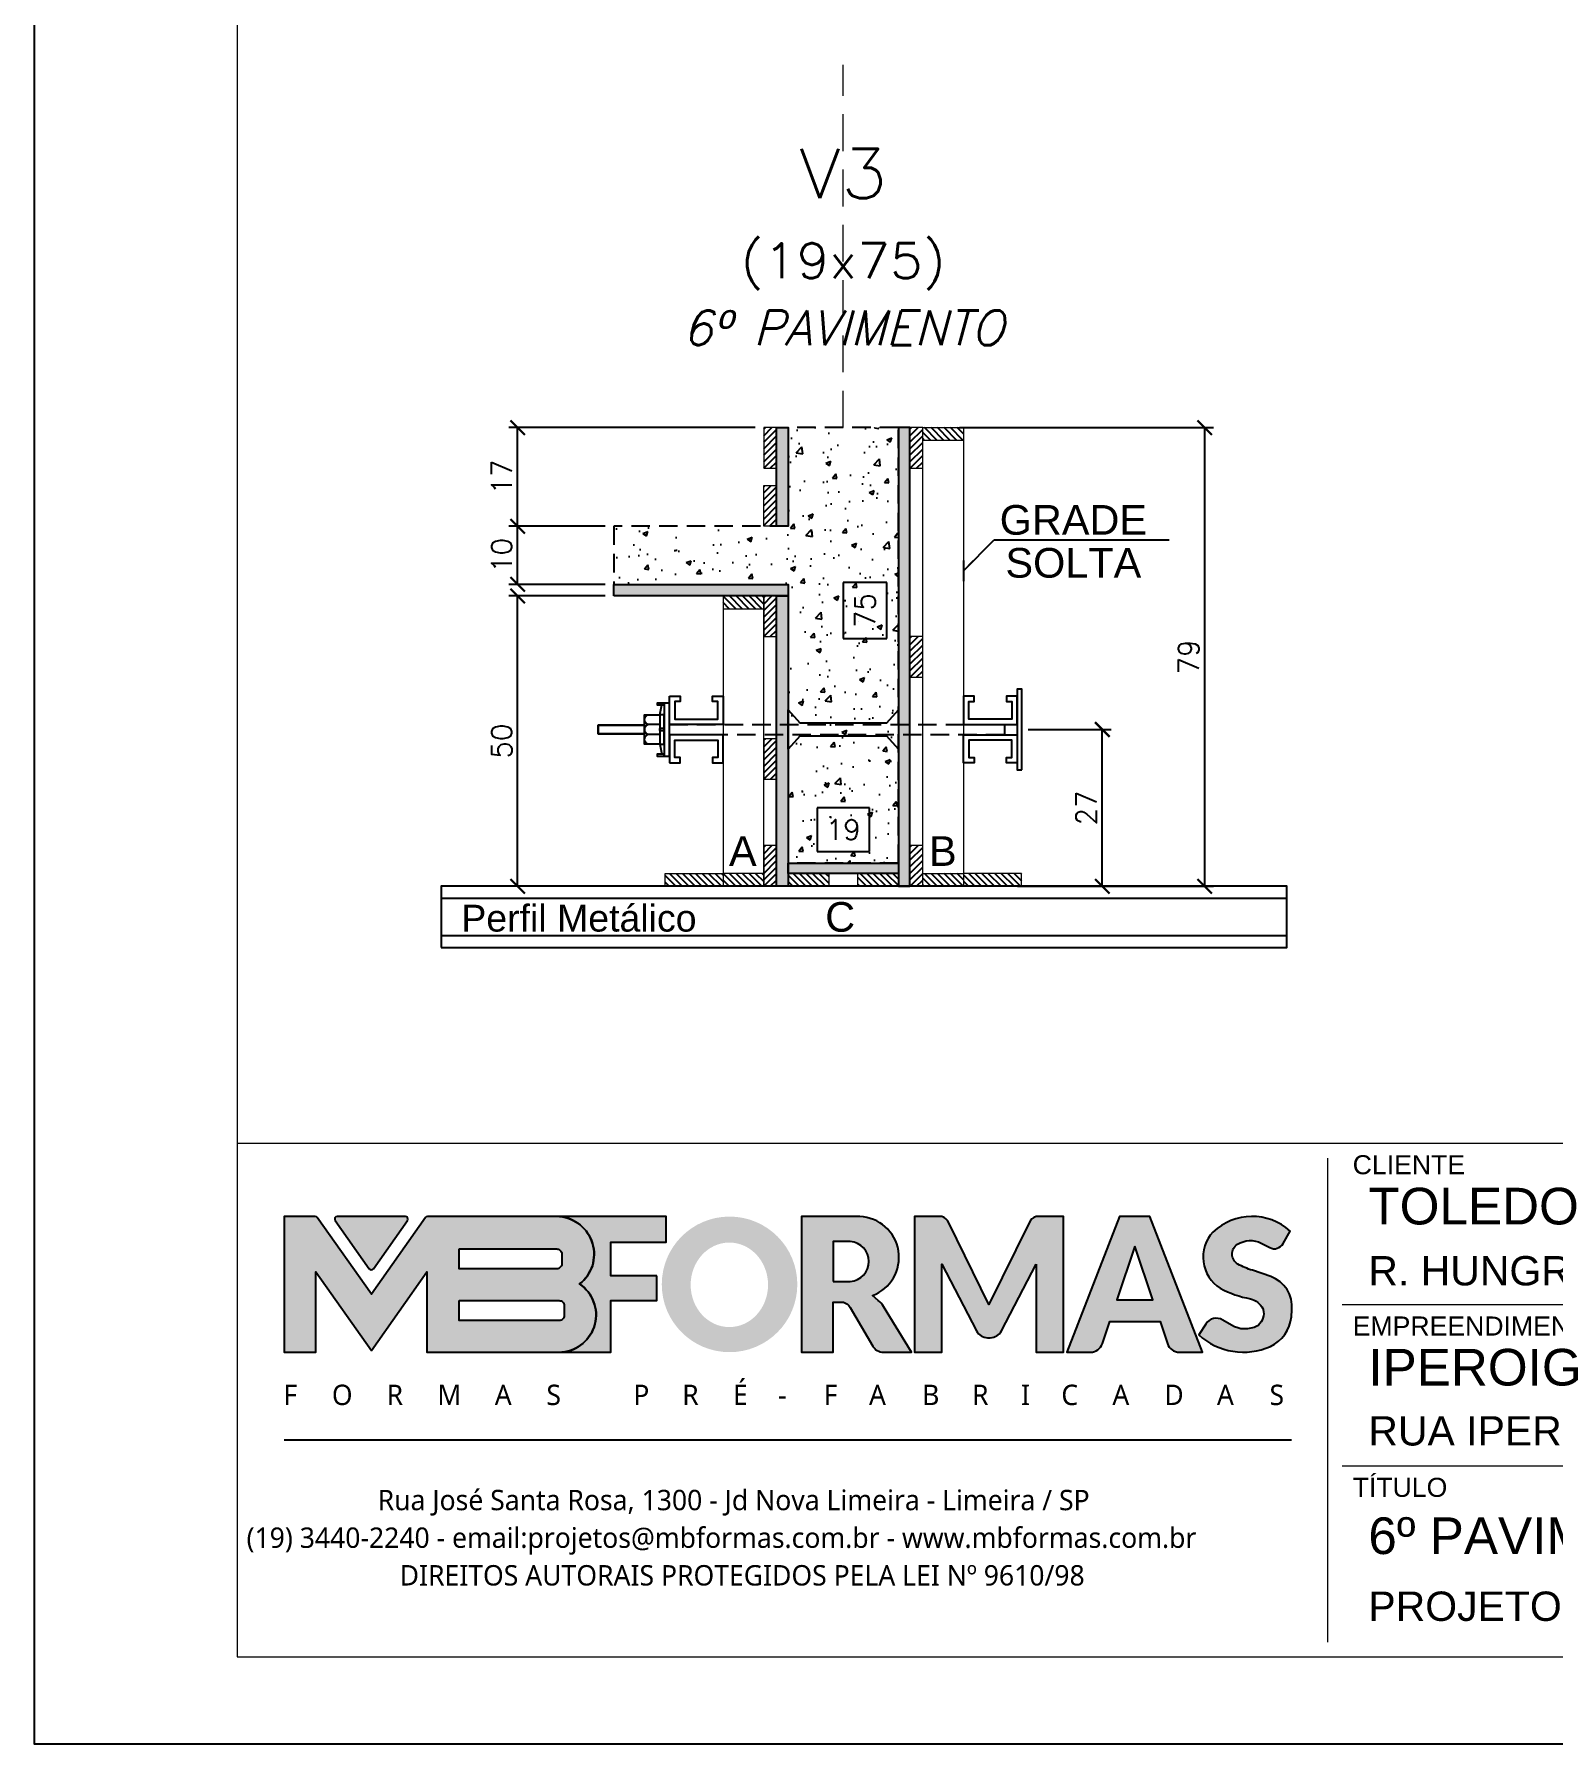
# Model space of a CAD drawing. Extents: x -23436 to 4767, y -4638 to 9755.
# Drawn here: x -20676 to -20153, y 5232 to 5821 of the extents above; entities that cross this region are included whole.
import ezdxf
from ezdxf.enums import TextEntityAlignment as Align

# ---------------------------------------------------------------- set-up
doc = ezdxf.new("R2010")
doc.units = 0
doc.header["$PDMODE"] = 2
doc.header["$PDSIZE"] = 10
doc.linetypes.add('CABLIN', pattern=[0.35, 0.25, -0.1])
doc.linetypes.add('HIDDEN', pattern=[9.525, 6.35, -3.175])
doc.layers.get('0').update_dxf_attribs({"lineweight": 13})
doc.layers.get('Defpoints').update_dxf_attribs({"lineweight": 13})
for name, color, linetype in [('Barra de Ancoragem', 20, 'Continuous'), ('Concreto', 250, 'HIDDEN'), ('Cota', 4, 'Continuous'), ('Cota Seção (2x)', 4, 'Continuous'), ('Hachura', 252, 'CABLIN'), ('MB Logo', 255, 'Continuous'), ('Painéis', 200, 'Continuous'), ('Perfil Metálico', 224, 'Continuous'), ('Texto de Titulo', 7, 'Continuous'), ('Texto Qtd Sarr', 242, 'Continuous'), ('Tubo de PVC', 51, 'Continuous')]:
    doc.layers.add(name, color=color, linetype=linetype)
for name, color, linetype, lineweight in [('FOLHA MB', 7, 'Continuous', 13), ('Madeira', 100, 'Continuous', 13), ('Texto Seção', 7, 'Continuous', 15)]:
    doc.layers.add(name, color=color, linetype=linetype, lineweight=lineweight)
doc.layers.add('Laje_Perimetro', color=7, linetype='Continuous', plot=False)
doc.styles.add('ARIAL', font='arial.ttf', dxfattribs={"oblique": 15, "height": 25})
doc.styles.add('MB_C01', font='arial.ttf', dxfattribs={"height": 1.3})
doc.styles.add('MB_C02', font='arial.ttf', dxfattribs={"height": 2})
doc.styles.add('MB_C03', font='arial.ttf', dxfattribs={"height": 2.5})
doc.styles.add('MtXpl_Lucida_Sans_Un', font='l_10646.ttf')
doc.styles.add('ROMANS', font='romans.shx')
doc.dimstyles.new('Cota Paínel', dxfattribs={"dimtxt": 7, "dimasz": 5, "dimexe": 3, "dimexo": 3, "dimgap": 3, "dimtad": 1, "dimdec": 1, "dimzin": 12, "dimdsep": 46, "dimtxsty": 'ROMANS', "dimblk": 'ARCHTICK', "dimcen": 0, "dimclrd": 4, "dimclre": 4, "dimclrt": 1, "dimadec": 1, "dimazin": 3, "dimtfac": 1, "dimtdec": 1, "dimtmove": 0, "dimatfit": 3, "dimldrblk": 'OBLIQUE', "dimfxl": 1, "dimtolj": 1, "dimtzin": 12, "dimarcsym": 0})
doc.dimstyles.new('Cota Seção (2x)', dxfattribs={"dimtxt": 7, "dimasz": 5, "dimexe": 3, "dimexo": 3, "dimgap": 2, "dimtad": 3, "dimdec": 1, "dimlfac": 0.5, "dimzin": 12, "dimdsep": 46, "dimtxsty": 'ROMANS', "dimblk": 'ARCHTICK', "dimcen": 0, "dimclrd": 4, "dimclre": 4, "dimclrt": 1, "dimadec": 1, "dimazin": 3, "dimtfac": 1, "dimtdec": 1, "dimtmove": 0, "dimatfit": 3, "dimldrblk": 'OBLIQUE', "dimfxl": 1, "dimtolj": 1, "dimtzin": 12, "dimarcsym": 0})
doc.dimstyles.new('Cota Seção interna', dxfattribs={"dimtxt": 7, "dimasz": 6, "dimexe": 0.18, "dimexo": 2, "dimgap": -4, "dimtad": 3, "dimdec": 1, "dimlfac": 0.5, "dimzin": 12, "dimdsep": 46, "dimtxsty": 'ROMANS', "dimblk": 'ARCHTICK', "dimcen": 0.09, "dimse1": 1, "dimse2": 1, "dimsd1": 1, "dimsd2": 1, "dimclrd": 180, "dimclre": 5, "dimclrt": 1, "dimadec": 0, "dimazin": 3, "dimtfac": 1, "dimtdec": 1, "dimtofl": 0, "dimtmove": 0, "dimatfit": 3, "dimldrblk": 'ARCHTICK', "dimfxl": 1, "dimtolj": 1, "dimtzin": 0, "dimarcsym": 0})

# ---------------------------------------------------------------- blocks, each defined once
blk = doc.blocks.new('MB-NOVO')
at = {"layer": 'MB Logo', "linetype": 'Continuous'}
h = blk.add_hatch(color=256, dxfattribs=at)
h.dxf.hatch_style = 1
h.set_gradient(color1=(242, 132, 69), color2=(247, 180, 141), rotation=90, tint=1)
h.paths.add_polyline_path([(-18529.58, 10980.84), (-18475.71, 10980.84, 0.706757), (-18468.67, 11008.01, 0.681802), (-18476.71, 11034.89), (-18529.36, 11034.89, 0.243712), (-18530.18, 11034.46), (-18551.72, 11003.93), (-18573.27, 11034.46, 0.243712), (-18574.09, 11034.89), (-18586.52, 11034.89), (-18586.52, 10980.84), (-18573.87, 10980.84), (-18573.87, 11012.87), (-18551.72, 10981.49), (-18529.58, 11012.87)])
h.paths.add_polyline_path([(-18516.75, 11014.08), (-18516.75, 11021.99), (-18477.79, 11021.99, -0.414214), (-18475.79, 11019.99), (-18475.79, 11016.08, -0.414214), (-18477.79, 11014.08)], flags=16)
h.paths.add_polyline_path([(-18516.75, 11001.39), (-18476.79, 11001.39, -0.414214), (-18474.79, 10999.39), (-18474.79, 10995.48, -0.414214), (-18476.79, 10993.48), (-18516.75, 10993.48)], flags=16)
at = {"layer": 'MB Logo', "true_color": 0x262626}
h = blk.add_hatch(color=250, dxfattribs=at)
h.dxf.hatch_style = 1
h.paths.add_polyline_path([(-18537.31, 11033.31, 0.60809), (-18538.12, 11034.89), (-18565.32, 11034.89, 0.60809), (-18566.14, 11033.31), (-18552.54, 11014.04, 0.518202), (-18550.91, 11014.04)])
h = blk.add_hatch(color=250, dxfattribs=at)
h.dxf.hatch_style = 1
h.paths.add_polyline_path([(-18456.17, 11011.29), (-18456.17, 11024.65), (-18434.21, 11024.65), (-18434.21, 11034.89), (-18476.71, 11034.89, -0.681802), (-18468.67, 11008.01, -0.706757), (-18475.71, 10980.84), (-18456.17, 10980.84), (-18456.17, 11001.45), (-18437.83, 11001.45), (-18437.83, 11011.29)])
h = blk.add_hatch(color=250, dxfattribs=at)
h.dxf.hatch_style = 1
h.paths.add_polyline_path([(-18435.91, 11007.86, 1), (-18381.87, 11007.86, 1)])
edge = h.paths.add_edge_path(flags=16)
edge.add_ellipse((-18408.97, 11007.68), major_axis=(0, 16.84), ratio=0.916255, start_angle=0, end_angle=360)
h = blk.add_hatch(color=250, dxfattribs=at)
h.dxf.hatch_style = 1
h.paths.add_polyline_path([(-18356.97, 11034.89), (-18380.17, 11034.89), (-18380.17, 10980.84), (-18367.64, 10980.84), (-18367.64, 11000.71), (-18363.41, 11000.71, -0.195765), (-18360.9, 10998.88), (-18351.79, 10983.24, 0.261385), (-18347.52, 10980.84), (-18336.38, 10980.84), (-18347.47, 10999, 0.082429), (-18349.61, 11001.48), (-18351.9, 11003.39, 0.81838)])
h.paths.add_polyline_path([(-18360.76, 11009), (-18367.64, 11009), (-18367.64, 11024.98), (-18360.76, 11024.98, -0.92578)], flags=16)
h = blk.add_hatch(color=250, dxfattribs=at)
h.dxf.hatch_style = 1
h.paths.add_polyline_path([(-18286.65, 11015.9), (-18286.65, 10980.84), (-18275.77, 10980.84), (-18275.77, 11034.89), (-18286.65, 11034.89, 0.216647), (-18289.44, 11032.44), (-18305.46, 10999.84), (-18321.61, 11032.7, 0.199908), (-18324.27, 11034.89), (-18335.15, 11034.89), (-18335.15, 10980.84), (-18324.27, 10980.84), (-18324.27, 11015.9), (-18310.42, 10989.3, 0.279644), (-18305.98, 10986.61, 0.340986), (-18300.5, 10989.3)])
h = blk.add_hatch(color=250, dxfattribs=at)
h.dxf.hatch_style = 1
h.paths.add_polyline_path([(-18274.36, 10980.84), (-18264.98, 10980.84, 0.322517), (-18260.24, 10984.26), (-18257.32, 10993), (-18237.21, 10993), (-18234.29, 10984.26, 0.322517), (-18229.55, 10980.84), (-18220.26, 10980.84), (-18241.25, 11034.89), (-18253.37, 11034.89)])
h.paths.add_polyline_path([(-18254.42, 11001.64), (-18247.26, 11023.04), (-18240.11, 11001.64)], flags=16)
h = blk.add_hatch(color=250, dxfattribs=at)
h.dxf.hatch_style = 1
h.paths.add_polyline_path([(-18206.02, 11024.02, -0.247671), (-18196.88, 11024.32), (-18193.53, 11022.53, 0.40799), (-18188.16, 11024.11), (-18185.37, 11029.08, 0.392837), (-18216.16, 11028.69, 0.467779), (-18213.26, 11006.32, 0.077523), (-18201.17, 11002.12, -0.214206), (-18196.11, 10997.94, -0.284295), (-18198.17, 10991.44, -0.26924), (-18208.78, 10991.57), (-18212.21, 10993.65, 0.407727), (-18219.02, 10992.06), (-18221.79, 10987.71, 0.296878), (-18193.23, 10983.12, 0.272251), (-18184.86, 10995.28), (-18184.65, 10997.88, 0.348906), (-18193.71, 11011.21), (-18200.42, 11013.47, -0.045018), (-18205.76, 11015.68, -0.618284)])
at = {"layer": 'MB Logo', "linetype": 'Continuous'}
blk.add_line((-18586.52, 10945.86), (-18184.78, 10945.86), dxfattribs=at)
at = {"layer": 'MB Logo', "color": 23, "linetype": 'Continuous', "true_color": 0xf28445}
for points in [[(-18573.27, 11034.46, 0.243712), (-18574.09, 11034.89), (-18586.52, 11034.89), (-18586.52, 10980.84), (-18573.87, 10980.84), (-18573.87, 11012.87), (-18551.72, 10981.49), (-18529.58, 11012.87), (-18529.58, 10980.84), (-18475.71, 10980.84, 0.706757), (-18468.67, 11008.01, 0.681802), (-18476.71, 11034.89), (-18529.36, 11034.89, 0.243712), (-18530.18, 11034.46), (-18551.72, 11003.93)], [(-18516.75, 11021.99), (-18477.79, 11021.99, -0.414214), (-18475.79, 11019.99), (-18475.79, 11016.08, -0.414214), (-18477.79, 11014.08), (-18516.75, 11014.08)], [(-18516.75, 11001.39), (-18476.79, 11001.39, -0.414214), (-18474.79, 10999.39), (-18474.79, 10995.48, -0.414214), (-18476.79, 10993.48), (-18516.75, 10993.48)]]:
    blk.add_lwpolyline(points, format="xyb", close=True, dxfattribs=at)
at = {"layer": 'MB Logo', "color": 250, "true_color": 0x262626}
for points in [[(-18537.31, 11033.31, 0.60809), (-18538.12, 11034.89), (-18565.32, 11034.89, 0.60809), (-18566.14, 11033.31), (-18552.54, 11014.04, 0.518202), (-18550.91, 11014.04)], [(-18437.83, 11011.29), (-18456.17, 11011.29), (-18456.17, 11024.65), (-18434.21, 11024.65), (-18434.21, 11034.89), (-18476.71, 11034.89, -0.681802), (-18468.67, 11008.01, -0.706757), (-18475.71, 10980.84), (-18456.17, 10980.84), (-18456.17, 11001.45), (-18437.83, 11001.45)], [(-18347.52, 10980.84), (-18336.38, 10980.84), (-18347.47, 10999, 0.082429), (-18349.61, 11001.48), (-18351.9, 11003.39, 0.81838), (-18356.97, 11034.89), (-18380.17, 11034.89), (-18380.17, 10980.84), (-18367.64, 10980.84), (-18367.64, 11000.71), (-18363.41, 11000.71, -0.209789), (-18360.79, 10998.69), (-18351.79, 10983.24, 0.261385)], [(-18286.65, 11015.9), (-18286.65, 10980.84), (-18275.77, 10980.84), (-18275.77, 11034.89), (-18286.65, 11034.89, 0.216647), (-18289.44, 11032.44), (-18305.46, 10999.84), (-18321.48, 11032.44, 0.216647), (-18324.27, 11034.89), (-18335.15, 11034.89), (-18335.15, 10980.84), (-18324.27, 10980.84), (-18324.27, 11015.9), (-18310.42, 10989.3, 0.279644), (-18305.98, 10986.61), (-18304.93, 10986.61, 0.279644), (-18300.5, 10989.3)], [(-18264.98, 10980.84, 0.322517), (-18260.24, 10984.26), (-18257.32, 10993), (-18237.21, 10993), (-18234.29, 10984.26, 0.322517), (-18229.55, 10980.84), (-18220.26, 10980.84), (-18241.25, 11034.89), (-18253.37, 11034.89), (-18274.36, 10980.84)], [(-18206.24, 11015.94, -0.549626), (-18206.37, 11023.82, -0.258723), (-18196.88, 11024.32), (-18193.53, 11022.53, 0.40799), (-18188.16, 11024.11), (-18185.37, 11029.08, 0.392837), (-18216.16, 11028.69, 0.467779), (-18213.26, 11006.32, 0.077523), (-18201.17, 11002.12, -0.203897), (-18196.26, 10998.22), (-18196.08, 10997.79, -0.267611), (-18197.99, 10991.6), (-18198.45, 10991.29, -0.261145), (-18208.78, 10991.57), (-18212.21, 10993.65, 0.407727), (-18219.02, 10992.06), (-18221.79, 10987.71, 0.296878), (-18193.23, 10983.12, 0.265963), (-18184.89, 10994.94), (-18184.67, 10997.65, 0.340466), (-18193.12, 11011.01), (-18200.42, 11013.47, -0.049298)], [(-18367.64, 11009), (-18360.76, 11009, 0.92578), (-18360.76, 11024.98), (-18367.64, 11024.98)]]:
    blk.add_lwpolyline(points, format="xyb", close=True, dxfattribs=at)
blk.add_lwpolyline([(-18247.26, 11023.04), (-18254.42, 11001.64), (-18240.11, 11001.64)], close=True, dxfattribs=at)
at = {"layer": 'MB Logo', "color": 250, "true_color": 0x262626, "style": 'MtXpl_Lucida_Sans_Un'}
for s, height, p in [('É', 8.12, (-18407.52, 10959.76)), ('F', 8.12, (-18586.78, 10959.76)), ('O', 8.12, (-18567.45, 10959.76)), ('R', 8.12, (-18545.63, 10959.76)), ('M', 8.12, (-18525.4, 10959.76)), ('A', 8.12, (-18502.51, 10959.76)), ('S', 8.12, (-18481.92, 10959.76)), ('P', 8.12, (-18447.27, 10959.76)), ('R', 8.12, (-18427.76, 10959.76)), ('F', 8.12, (-18371.38, 10959.76)), ('A', 8.12, (-18353.29, 10959.76)), ('B', 8.12, (-18332.1, 10959.76)), ('R', 8.12, (-18312.21, 10959.76)), ('I', 8.12, (-18292.68, 10959.76)), ('C', 8.12, (-18276.61, 10959.76)), ('A', 8.12, (-18256.26, 10959.76)), ('D', 8.12, (-18235.54, 10959.76)), ('A', 8.12, (-18214.57, 10959.76)), ('S', 8.12, (-18193.6, 10959.76)), ('-', 8.12, (-18389.56, 10959.76)), ('DIREITOS AUTORAIS PROTEGIDOS PELA LEI Nº 9610/98', 8.1225, (-18540.43, 10887.84))]:
    blk.add_text(s, height=height, dxfattribs=at).set_placement(p)
at = {"layer": 'MB Logo', "style": 'MtXpl_Lucida_Sans_Un'}
for s, p in [('Rua José Santa Rosa, 1300 - Jd Nova Limeira - Limeira / SP', (-18549.2, 10917.84)), ('(19) 3440-2240 - email:projetos@mbformas.com.br - www.mbformas.com.br', (-18601.47, 10902.84))]:
    blk.add_text(s, height=8.1225, dxfattribs=at).set_placement(p)
blk = doc.blocks.new('A$C169d8357')
at = {"layer": 'FOLHA MB', "color": 1}
for p, q in [((1109.82, 356.72), (70, 356.72)), ((445.65, 351.67), (445.65, 184.99)), ((781.5, 301.16), (450.7, 301.16)), ((938.09, 245.6), (450.7, 245.6))]:
    blk.add_line(p, q, dxfattribs=at)
for points in [[(0, 1199.94), (0, 149.94), (1485.02, 149.94), (1485.02, 1199.94)], [(70, 1169.94), (70, 179.94), (1455.02, 179.94), (1455.02, 1169.94)]]:
    blk.add_lwpolyline(points, close=True, dxfattribs=at)
at = {"layer": 'MB Logo', "xscale": 0.8642040370897565, "yscale": 0.8642040370897565, "zscale": 0.8642040370897565}
blk.add_blockref('MB-NOVO', (16148.65, -9204.85), dxfattribs=at)
at = {"layer": 'FOLHA MB', "color": 6}
for s, height, style, p in [('CLIENTE', 6.566, 'MB_C01', (454.33, 346.12)), ('R. HUNGRIA,620-10ºANDAR-SÃO PAULO-SP', 10.102, 'MB_C02', (459.73, 307.83)), ('EMPREENDIMENTO E LOCAL', 6.5663, 'MB_C01', (454.33, 290.56)), ('RUA IPEROIG,180-PERDIZES-SÃO PAULO-SP', 10.102, 'MB_C02', (459.73, 252.69)), ('TÍTULO', 6.566, 'MB_C01', (454.33, 234.99)), ('PROJETO EXECUTIVO DE LATERAIS DE VIGAS', 10.102, 'MB_C02', (459.73, 192.28))]:
    blk.add_text(s, height=height, dxfattribs=dict(at, style=style)).set_placement(p)
at = {"layer": 'FOLHA MB', "color": 5, "style": 'MB_C03'}
for s, height, p in [('TOLEDO', 12.628, (459.73, 328.83)), ('IPEROIG', 12.628, (459.73, 273.34)), ('6º PAVIMENTO / TIPO / DUPLEX INFERIOR', 12.6276, (459.73, 215.3))]:
    blk.add_text(s, height=height, dxfattribs=at).set_placement(p)
blk = doc.blocks.new('_ArchTick')
at = {"color": 0, "linetype": 'ByBlock', "const_width": 0.15}
blk.add_lwpolyline([(-0.5, -0.5), (0.5, 0.5)], dxfattribs=at)
blk = doc.blocks.new('*D155')
at = {"layer": 'Cota', "color": 4, "lineweight": -2, "transparency": 16777216}
for p, q in [((-20479.61, 5627.62), (-20512.82, 5627.62)), ((-20509.82, 5527.62), (-20509.82, 5627.62)), ((-20462.01, 5527.62), (-20512.82, 5527.62))]:
    blk.add_line(p, q, dxfattribs=at)
at = {"layer": 'Defpoints', "color": 0, "transparency": 16777216}
for p in [(-20509.82, 5627.62), (-20476.61, 5627.62), (-20459.01, 5527.62)]:
    blk.add_point(p, dxfattribs=at)
at = {"layer": 'Cota', "color": 4, "lineweight": -2, "transparency": 16777216, "xscale": 5, "yscale": 5, "zscale": 5}
for p, rotation in [((-20509.82, 5627.62), 90), ((-20509.82, 5527.62), 270)]:
    blk.add_blockref('_ArchTick', p, dxfattribs=dict(at, rotation=rotation))
at = {"layer": 'Cota', "color": 1, "transparency": 16777216, "insert": (-20515.32, 5577.62), "char_height": 7, "attachment_point": 5, "rotation": 90, "style": 'ROMANS'}
blk.add_mtext('\\A1;50', dxfattribs=at)
blk = doc.blocks.new('_OBLIQUE')
at = {"color": 0, "linetype": 'ByBlock', "lineweight": -2}
for p, q in [((0, 0), (-1, 0)), ((-0.5, -0.5), (0.5, 0.5))]:
    blk.add_line(p, q, dxfattribs=at)
blk = doc.blocks.new('DSADSAD')
at = {"layer": 'Barra de Ancoragem'}
for p, q in [((-12990.96, 7698.42), (-13009.22, 7698.42)), ((-13005.1, 7696.87), (-13008.63, 7697.64)), ((-12995.08, 7696.87), (-12991.55, 7697.64))]:
    blk.add_line(p, q, dxfattribs=at)
at = {"layer": 'Barra de Ancoragem', "flags": 128}
for points in [[(-13009.22, 7700.2), (-12990.96, 7700.2), (-12990.96, 7698.42), (-13009.22, 7698.42)], [(-13008.63, 7698.42), (-13008.63, 7696.05), (-13009.22, 7696.05), (-13009.22, 7698.42)], [(-12995.08, 7698.42), (-12995.08, 7696.87), (-13005.1, 7696.87), (-13005.1, 7698.42)], [(-12990.96, 7698.42), (-12990.96, 7696.05), (-12991.55, 7696.05), (-12991.55, 7698.42)]]:
    blk.add_lwpolyline(points, close=True, dxfattribs=at)
for points in [[(-13005.1, 7696.87), (-13005.1, 7691.61), (-12995.08, 7691.61), (-12995.08, 7696.87)], [(-13000.38, 7696.87), (-13000.38, 7698.42), (-12999.79, 7698.42), (-12999.79, 7696.87), (-13000.38, 7696.87), (-12999.79, 7696.87)]]:
    blk.add_lwpolyline(points, dxfattribs=at)
for points in [[(-13001.86, 7696.87), (-13001.86, 7692.79, 0.666667), (-12998.32, 7692.79, 0.666667)], [(-12998.32, 7696.87), (-12998.32, 7692.79, 0.729796), (-12995.08, 7692.79, 0.729796)]]:
    blk.add_lwpolyline(points, format="xyb", dxfattribs=at)
at = {"layer": 'Barra de Ancoragem'}
blk.add_arc((-13003.48, 7693.31), 1.7, 197.75636, 342.24364, dxfattribs=at)
blk = doc.blocks.new('*D156')
at = {"layer": 'Cota Seção (2x)', "color": 180, "lineweight": -2, "transparency": 16777216}
for p, q in [((-20388.61, 5554.62), (-20406.61, 5554.62)), ((-20406.61, 5554.62), (-20406.61, 5539.62)), ((-20388.61, 5539.62), (-20388.61, 5554.62)), ((-20406.61, 5539.62), (-20388.61, 5539.62))]:
    blk.add_line(p, q, dxfattribs=at)
at = {"layer": 'Defpoints', "color": 0, "transparency": 16777216}
for p in [(-20416.61, 5535.62), (-20416.61, 5535.62), (-20378.61, 5535.62)]:
    blk.add_point(p, dxfattribs=at)
at = {"layer": 'Cota Seção (2x)', "color": 1, "transparency": 16777216, "insert": (-20397.61, 5547.12), "char_height": 7, "attachment_point": 5, "style": 'ROMANS'}
blk.add_mtext('\\A1;19', dxfattribs=at)
blk = doc.blocks.new('*D157')
at = {"layer": 'Cota Seção (2x)', "color": 180, "lineweight": -2, "transparency": 16777216}
for p, q in [((-20382.61, 5632.29), (-20397.61, 5632.29)), ((-20397.61, 5632.29), (-20397.61, 5612.95)), ((-20382.61, 5612.95), (-20382.61, 5632.29)), ((-20397.61, 5612.95), (-20382.61, 5612.95))]:
    blk.add_line(p, q, dxfattribs=at)
at = {"layer": 'Defpoints', "color": 0, "transparency": 16777216}
for p in [(-20378.61, 5685.62), (-20378.61, 5685.62), (-20378.61, 5535.62)]:
    blk.add_point(p, dxfattribs=at)
at = {"layer": 'Cota Seção (2x)', "color": 1, "transparency": 16777216, "insert": (-20390.11, 5622.62), "char_height": 7, "attachment_point": 5, "rotation": 90, "style": 'ROMANS'}
blk.add_mtext('\\A1;75', dxfattribs=at)
blk = doc.blocks.new('*D151')
at = {"layer": 'Cota', "color": 4, "lineweight": -2, "transparency": 16777216}
for p, q in [((-20479.61, 5651.62), (-20512.82, 5651.62)), ((-20509.82, 5631.62), (-20509.82, 5651.62)), ((-20479.61, 5631.62), (-20512.82, 5631.62))]:
    blk.add_line(p, q, dxfattribs=at)
at = {"layer": 'Defpoints', "color": 0, "transparency": 16777216}
for p in [(-20509.82, 5651.62), (-20476.61, 5651.62), (-20476.61, 5631.62)]:
    blk.add_point(p, dxfattribs=at)
at = {"layer": 'Cota', "color": 4, "lineweight": -2, "transparency": 16777216, "xscale": 5, "yscale": 5, "zscale": 5}
for p, rotation in [((-20509.82, 5651.62), 90), ((-20509.82, 5631.62), 270)]:
    blk.add_blockref('_ArchTick', p, dxfattribs=dict(at, rotation=rotation))
at = {"layer": 'Cota', "color": 1, "transparency": 16777216, "insert": (-20515.32, 5641.62), "char_height": 7, "attachment_point": 5, "rotation": 90, "style": 'ROMANS'}
blk.add_mtext('\\A1;10', dxfattribs=at)
blk = doc.blocks.new('*D152')
at = {"layer": 'Cota', "color": 4, "lineweight": -2, "transparency": 16777216}
for p, q in [((-20428.01, 5685.62), (-20512.82, 5685.62)), ((-20509.82, 5651.62), (-20509.82, 5685.62)), ((-20479.61, 5651.62), (-20512.82, 5651.62))]:
    blk.add_line(p, q, dxfattribs=at)
at = {"layer": 'Defpoints', "color": 0, "transparency": 16777216}
for p in [(-20509.82, 5685.62), (-20425.01, 5685.62), (-20476.61, 5651.62)]:
    blk.add_point(p, dxfattribs=at)
at = {"layer": 'Cota', "color": 4, "lineweight": -2, "transparency": 16777216, "xscale": 5, "yscale": 5, "zscale": 5}
for p, rotation in [((-20509.82, 5685.62), 90), ((-20509.82, 5651.62), 270)]:
    blk.add_blockref('_ArchTick', p, dxfattribs=dict(at, rotation=rotation))
at = {"layer": 'Cota', "color": 1, "transparency": 16777216, "insert": (-20515.32, 5668.62), "char_height": 7, "attachment_point": 5, "rotation": 90, "style": 'ROMANS'}
blk.add_mtext('\\A1;17', dxfattribs=at)
blk = doc.blocks.new('*D153')
at = {"layer": 'Cota', "color": 4, "lineweight": -2, "transparency": 16777216}
for p, q in [((-20333.89, 5581.62), (-20305.34, 5581.62)), ((-20308.34, 5527.62), (-20308.34, 5581.62)), ((-20333.21, 5527.62), (-20305.34, 5527.62))]:
    blk.add_line(p, q, dxfattribs=at)
at = {"layer": 'Defpoints', "color": 0, "transparency": 16777216}
for p in [(-20336.89, 5581.62), (-20308.34, 5581.62), (-20336.21, 5527.62)]:
    blk.add_point(p, dxfattribs=at)
at = {"layer": 'Cota', "color": 4, "lineweight": -2, "transparency": 16777216, "xscale": 5, "yscale": 5, "zscale": 5}
for p, rotation in [((-20308.34, 5581.62), 90), ((-20308.34, 5527.62), 270)]:
    blk.add_blockref('_ArchTick', p, dxfattribs=dict(at, rotation=rotation))
at = {"layer": 'Cota', "color": 1, "transparency": 16777216, "insert": (-20313.84, 5554.62), "char_height": 7, "attachment_point": 5, "rotation": 90, "style": 'ROMANS'}
blk.add_mtext('\\A1;27', dxfattribs=at)
blk = doc.blocks.new('*D154')
at = {"layer": 'Cota', "color": 4, "lineweight": -2, "transparency": 16777216}
for p, q in [((-20357.61, 5685.62), (-20270.06, 5685.62)), ((-20273.06, 5527.62), (-20273.06, 5685.62)), ((-20337.61, 5527.62), (-20270.06, 5527.62))]:
    blk.add_line(p, q, dxfattribs=at)
at = {"layer": 'Defpoints', "color": 0, "transparency": 16777216}
for p in [(-20360.61, 5685.62), (-20273.06, 5685.62), (-20340.61, 5527.62)]:
    blk.add_point(p, dxfattribs=at)
at = {"layer": 'Cota', "color": 4, "lineweight": -2, "transparency": 16777216, "xscale": 5, "yscale": 5, "zscale": 5}
for p, rotation in [((-20273.06, 5685.62), 90), ((-20273.06, 5527.62), 270)]:
    blk.add_blockref('_ArchTick', p, dxfattribs=dict(at, rotation=rotation))
at = {"layer": 'Cota', "color": 1, "transparency": 16777216, "insert": (-20278.56, 5606.62), "char_height": 7, "attachment_point": 5, "rotation": 90, "style": 'ROMANS'}
blk.add_mtext('\\A1;79', dxfattribs=at)
blk = doc.blocks.new('titulo1')
at = {"layer": 'Defpoints', "color": 252, "linetype": 'HIDDEN', "ltscale": 2}
blk.add_line((0, 0), (0, 125), dxfattribs=at)
at = {"layer": 'Defpoints', "style": 'ROMANS', "oblique": 15}
blk.add_attdef('FOLHA', text='', height=10, dxfattribs=at).set_placement((0, 15.58), align=Align.MIDDLE_CENTER)
at = {"layer": 'Texto Qtd Sarr', "color": 3, "style": 'ROMANS', "oblique": 15}
for tag, height, p in [('TITULO', 17, (0, 71.45)), ('SEÇÃO', 12, (0, 41.55))]:
    blk.add_attdef(tag, text='', height=height, dxfattribs=at).set_placement(p, align=Align.MIDDLE_CENTER)

msp = doc.modelspace()

# ---------------------------------------------------------------- hatches: boundary and pattern name
at = {"layer": 'Concreto'}
h = msp.add_hatch(dxfattribs=at)
h.set_pattern_fill('AR-CONC', color=256, scale=2.5)
h.set_pattern_definition([(50, (-2150.549, -1552.907), (17.931505, -1.568803), [1.875, -20.625]), (355, (-2150.549, -1552.907), (-3.468783, 18.804803), [1.5, -16.5]), (100.45144, (-2149.055, -1553.038), (14.462721, 17.236), [1.593505, -17.528553]), (46.1842, (-2150.55, -1547.907), (26.681033, -4.137982), [2.8125, -30.9375]), (96.63564, (-2148.326, -1548.252), (23.36655, 24.352965), [2.39026, -26.292844]), (351.18416, (-2150.55, -1547.907), (23.36655, 24.352965), [2.25, -24.75]), (21, (-2148.049, -1549.157), (14.922676, -10.065472), [1.875, -20.625]), (326, (-2148.049, -1549.157), (6.082883, 18.128751), [1.5, -16.5]), (71.45144, (-2146.805, -1549.996), (21.00556, 8.063279), [1.593505, -17.528553]), (37.5, (-2150.549, -1552.907), (0.3039964, 8.3223463), [0, -16.3, 0, -16.75, 0, -16.5625]), (7.5, (-2150.549, -1552.907), (6.5767384, 9.8602928), [0, -9.55, 0, -15.925, 0, -6.3125]), (327.5, (-2156.124, -1552.907), (13.345561, -0.5638718), [0, -6.25, 0, -19.5, 0, -25.875]), (317.5, (-2158.624, -1552.907), (14.579654, 2.5026246), [0, -8.125, 0, -12.95, 0, -18.375])])
h.paths.add_polyline_path([(-20378.61, 5685.62), (-20416.61, 5685.62), (-20416.61, 5651.62), (-20476.61, 5651.62), (-20476.61, 5631.62), (-20416.61, 5631.62), (-20416.61, 5535.62), (-20378.61, 5535.62)])
at = {"layer": 'Hachura'}
h = msp.add_hatch(dxfattribs=at)
h.set_pattern_fill('ANSI31', color=256, scale=0.5, angle=360, style=0)
h.set_pattern_definition([(45, (-12117.3638, 28646.2405), (-1.12253202, 1.12253202), [])])
h.paths.add_polyline_path([(-20420.61, 5685.62), (-20425.01, 5685.62), (-20425.01, 5671.62), (-20420.61, 5671.62)])
h = msp.add_hatch(color=256, dxfattribs=at)
h.dxf.hatch_style = 1
h.paths.add_polyline_path([(-20420.61, 5685.62), (-20416.61, 5685.62), (-20416.61, 5651.62), (-20420.61, 5651.62)])
h = msp.add_hatch(color=256, dxfattribs=at)
h.dxf.hatch_style = 1
h.paths.add_polyline_path([(-20374.61, 5685.62), (-20378.61, 5685.62), (-20378.61, 5527.62), (-20374.61, 5527.62)])
h = msp.add_hatch(dxfattribs=at)
h.set_pattern_fill('ANSI31', color=256, scale=0.5, angle=360, style=0)
h.set_pattern_definition([(45, (-12066.9638, 28646.2405), (-1.12253202, 1.12253202), [])])
h.paths.add_polyline_path([(-20370.21, 5685.62), (-20374.61, 5685.62), (-20374.61, 5671.62), (-20370.21, 5671.62)])
h = msp.add_hatch(dxfattribs=at)
h.set_pattern_fill('ANSI31', color=256, scale=0.5, angle=270, style=0)
h.set_pattern_definition([(315, (2544.4126, -2622.0234), (1.12253202, 1.12253202), [])])
h.paths.add_polyline_path([(-20370.21, 5681.22), (-20370.21, 5685.62), (-20356.21, 5685.62), (-20356.21, 5681.22)])
h = msp.add_hatch(dxfattribs=at)
h.set_pattern_fill('ANSI31', color=256, scale=0.5, angle=360, style=0)
h.set_pattern_definition([(45, (-12117.3638, 28642.2405), (-1.12253202, 1.12253202), [])])
h.paths.add_polyline_path([(-20420.61, 5651.62), (-20425.01, 5651.62), (-20425.01, 5665.62), (-20420.61, 5665.62)])
h = msp.add_hatch(color=256, dxfattribs=at)
h.dxf.hatch_style = 1
h.paths.add_polyline_path([(-20476.61, 5627.62), (-20476.61, 5631.62), (-20416.61, 5631.62), (-20416.61, 5627.62)])
h = msp.add_hatch(dxfattribs=at)
h.set_pattern_fill('ANSI31', color=256, scale=0.5, angle=270, style=0)
h.set_pattern_definition([(315, (2535.6126, -2680.0234), (1.12253202, 1.12253202), [])])
h.paths.add_polyline_path([(-20425.01, 5623.22), (-20425.01, 5627.62), (-20439.01, 5627.62), (-20439.01, 5623.22)])
h = msp.add_hatch(dxfattribs=at)
h.set_pattern_fill('ANSI31', color=256, scale=0.5, angle=360, style=0)
h.set_pattern_definition([(45, (-12117.3638, 28588.2405), (-1.12253202, 1.12253202), [])])
h.paths.add_polyline_path([(-20420.61, 5627.62), (-20425.01, 5627.62), (-20425.01, 5613.62), (-20420.61, 5613.62)])
h = msp.add_hatch(color=256, dxfattribs=at)
h.dxf.hatch_style = 1
h.paths.add_polyline_path([(-20420.61, 5627.62), (-20416.61, 5627.62), (-20416.61, 5527.62), (-20420.61, 5527.62)])
h = msp.add_hatch(dxfattribs=at)
h.set_pattern_fill('ANSI31', color=256, scale=0.5, angle=360, style=0)
h.set_pattern_definition([(45, (-12066.9638, 28574.2405), (-1.12253202, 1.12253202), [])])
h.paths.add_polyline_path([(-20370.21, 5613.62), (-20374.61, 5613.62), (-20374.61, 5599.62), (-20370.21, 5599.62)])
h = msp.add_hatch(dxfattribs=at)
h.set_pattern_fill('ANSI31', color=256, scale=0.5, angle=360, style=0)
h.set_pattern_definition([(45, (-12117.3638, 28539.0858), (-1.12253202, 1.12253202), [])])
h.paths.add_polyline_path([(-20420.61, 5578.47), (-20425.01, 5578.47), (-20425.01, 5564.47), (-20420.61, 5564.47)])
h = msp.add_hatch(dxfattribs=at)
h.set_pattern_fill('ANSI31', color=256, scale=0.5, angle=360, style=0)
h.set_pattern_definition([(45, (-12117.3638, 28502.2405), (-1.12253202, 1.12253202), [])])
h.paths.add_polyline_path([(-20420.61, 5541.62), (-20425.01, 5541.62), (-20425.01, 5527.62), (-20420.61, 5527.62)])
h = msp.add_hatch(dxfattribs=at)
h.set_pattern_fill('ANSI31', color=256, scale=0.5, angle=360, style=0)
h.set_pattern_definition([(45, (-12066.9638, 28502.2405), (-1.12253202, 1.12253202), [])])
h.paths.add_polyline_path([(-20370.21, 5541.62), (-20374.61, 5541.62), (-20374.61, 5527.62), (-20370.21, 5527.62)])
h = msp.add_hatch(color=256, dxfattribs=at)
h.dxf.hatch_style = 1
h.paths.add_polyline_path([(-20416.61, 5532.02), (-20416.61, 5535.62), (-20378.61, 5535.62), (-20378.61, 5532.02)])
h = msp.add_hatch(dxfattribs=at)
h.set_pattern_fill('ANSI31', color=256, scale=0.5, angle=270, style=0)
h.set_pattern_definition([(315, (2535.6126, -2702.0234), (1.12253202, 1.12253202), [])])
h.paths.add_polyline_path([(-20459.01, 5527.62), (-20459.01, 5532.02), (-20439.01, 5532.02), (-20439.01, 5527.62)])
h = msp.add_hatch(dxfattribs=at)
h.set_pattern_fill('ANSI31', color=256, scale=0.5, angle=270, style=0)
h.set_pattern_definition([(315, (2535.6126, -2775.6234), (1.12253202, 1.12253202), [])])
h.paths.add_polyline_path([(-20425.01, 5527.62), (-20425.01, 5532.02), (-20439.01, 5532.02), (-20439.01, 5527.62)])
h = msp.add_hatch(dxfattribs=at)
h.set_pattern_fill('ANSI31', color=256, scale=0.5, angle=270, style=0)
h.set_pattern_definition([(315, (2540.0126, -2702.0234), (1.12253202, 1.12253202), [])])
h.paths.add_polyline_path([(-20416.61, 5527.62), (-20416.61, 5532.02), (-20402.61, 5532.02), (-20402.61, 5527.62)])
h = msp.add_hatch(dxfattribs=at)
h.set_pattern_fill('ANSI31', color=256, scale=0.5, angle=270, style=0)
h.set_pattern_definition([(315, (2516.0126, -2702.0234), (1.12253202, 1.12253202), [])])
h.paths.add_polyline_path([(-20392.61, 5527.62), (-20392.61, 5532.02), (-20378.61, 5532.02), (-20378.61, 5527.62)])
h = msp.add_hatch(dxfattribs=at)
h.set_pattern_fill('ANSI31', color=256, scale=0.5, angle=270, style=0)
h.set_pattern_definition([(315, (2544.4126, -2775.6234), (1.12253202, 1.12253202), [])])
h.paths.add_polyline_path([(-20370.21, 5527.62), (-20370.21, 5532.02), (-20356.21, 5532.02), (-20356.21, 5527.62)])
h = msp.add_hatch(dxfattribs=at)
h.set_pattern_fill('ANSI31', color=256, scale=0.5, angle=270, style=0)
h.set_pattern_definition([(315, (2544.4126, -2702.0234), (1.12253202, 1.12253202), [])])
h.paths.add_polyline_path([(-20336.21, 5527.62), (-20336.21, 5532.02), (-20356.21, 5532.02), (-20356.21, 5527.62)])

# ---------------------------------------------------------------- linework, layer by layer
at = {"layer": 'Barra de Ancoragem', "flags": 128}
msp.add_lwpolyline([(-20336.09, 5567.75), (-20336.09, 5595.49), (-20337.69, 5595.49), (-20337.69, 5567.75)], close=True, dxfattribs=at)
at = {"layer": 'Barra de Ancoragem'}
for points in [[(-20457.53, 5593.1), (-20455.68, 5593.1), (-20453.83, 5593.1), (-20453.83, 5591.25), (-20455.68, 5591.25), (-20455.68, 5585.24), (-20440.86, 5585.24), (-20440.86, 5591.25), (-20442.7, 5591.25), (-20442.7, 5593.1), (-20440.86, 5593.1), (-20439.01, 5593.1), (-20439.01, 5583.4), (-20457.53, 5583.4)], [(-20337.69, 5593.1), (-20339.53, 5593.1), (-20341.38, 5593.1), (-20341.38, 5591.25), (-20339.53, 5591.25), (-20339.53, 5585.24), (-20354.36, 5585.24), (-20354.36, 5591.25), (-20352.51, 5591.25), (-20352.51, 5593.1), (-20354.36, 5593.1), (-20356.21, 5593.1), (-20356.21, 5583.4), (-20337.69, 5583.4)], [(-20466.12, 5583.09), (-20482.02, 5583.09), (-20482.02, 5580.15), (-20466.12, 5580.15)], [(-20482.02, 5580.15), (-20482.02, 5583.09), (-20466.12, 5583.09), (-20466.12, 5580.15)], [(-20457.53, 5570.14), (-20455.68, 5570.14), (-20453.83, 5570.14), (-20453.83, 5571.99), (-20455.68, 5571.99), (-20455.68, 5578), (-20440.86, 5578), (-20440.86, 5571.99), (-20442.7, 5571.99), (-20442.7, 5570.14), (-20440.86, 5570.14), (-20439.01, 5570.14), (-20439.01, 5579.84), (-20457.53, 5579.84)], [(-20337.69, 5570.14), (-20339.53, 5570.14), (-20341.38, 5570.14), (-20341.38, 5571.99), (-20339.53, 5571.99), (-20339.53, 5578), (-20354.36, 5578), (-20354.36, 5571.99), (-20352.51, 5571.99), (-20352.51, 5570.14), (-20354.36, 5570.14), (-20356.21, 5570.14), (-20356.21, 5579.84), (-20337.69, 5579.84)]]:
    msp.add_lwpolyline(points, close=True, dxfattribs=at)
at = {"layer": 'Barra de Ancoragem', "linetype": 'HIDDEN'}
msp.add_lwpolyline([(-20457.53, 5579.84), (-20457.53, 5583.4), (-20342.09, 5583.4), (-20342.09, 5579.84)], close=True, dxfattribs=at)
at = {"layer": 'Concreto'}
for p, q in [((-20476.61, 5631.62), (-20416.61, 5631.62)), ((-20416.61, 5631.62), (-20416.61, 5535.62)), ((-20378.61, 5535.62), (-20416.61, 5535.62)), ((-20378.61, 5527.62), (-20378.61, 5527.62))]:
    msp.add_line(p, q, dxfattribs=at)
msp.add_lwpolyline([(-20378.61, 5685.62), (-20416.61, 5685.62), (-20416.61, 5651.62), (-20476.61, 5651.62), (-20476.61, 5631.62), (-20416.61, 5631.62), (-20416.61, 5535.62), (-20378.61, 5535.62)], close=True, dxfattribs=at)
at = {"layer": 'Laje_Perimetro'}
msp.add_lwpolyline([(-19191.38, 6282.26), (-20676.4, 6282.26), (-20676.4, 5232.26), (-19191.38, 5232.26)], close=True, dxfattribs=at)
at = {"layer": 'Madeira'}
for points in [[(-20420.61, 5685.62), (-20425.01, 5685.62), (-20425.01, 5671.62), (-20420.61, 5671.62)], [(-20370.21, 5685.62), (-20374.61, 5685.62), (-20374.61, 5671.62), (-20370.21, 5671.62)], [(-20370.21, 5681.22), (-20370.21, 5685.62), (-20356.21, 5685.62), (-20356.21, 5681.22)], [(-20370.21, 5685.62), (-20356.21, 5685.62), (-20356.21, 5527.62), (-20370.21, 5527.62)], [(-20420.61, 5651.62), (-20425.01, 5651.62), (-20425.01, 5665.62), (-20420.61, 5665.62)], [(-20425.01, 5623.22), (-20425.01, 5627.62), (-20439.01, 5627.62), (-20439.01, 5623.22)], [(-20425.01, 5627.62), (-20439.01, 5627.62), (-20439.01, 5527.62), (-20425.01, 5527.62)], [(-20420.61, 5627.62), (-20425.01, 5627.62), (-20425.01, 5613.62), (-20420.61, 5613.62)], [(-20370.21, 5613.62), (-20374.61, 5613.62), (-20374.61, 5599.62), (-20370.21, 5599.62)], [(-20420.61, 5578.47), (-20425.01, 5578.47), (-20425.01, 5564.47), (-20420.61, 5564.47)], [(-20420.61, 5541.62), (-20425.01, 5541.62), (-20425.01, 5527.62), (-20420.61, 5527.62)], [(-20370.21, 5541.62), (-20374.61, 5541.62), (-20374.61, 5527.62), (-20370.21, 5527.62)], [(-20459.01, 5527.62), (-20459.01, 5532.02), (-20439.01, 5532.02), (-20439.01, 5527.62)], [(-20425.01, 5527.62), (-20425.01, 5532.02), (-20439.01, 5532.02), (-20439.01, 5527.62)], [(-20416.61, 5527.62), (-20416.61, 5532.02), (-20402.61, 5532.02), (-20402.61, 5527.62)], [(-20392.61, 5527.62), (-20392.61, 5532.02), (-20378.61, 5532.02), (-20378.61, 5527.62)], [(-20370.21, 5527.62), (-20370.21, 5532.02), (-20356.21, 5532.02), (-20356.21, 5527.62)], [(-20336.21, 5527.62), (-20336.21, 5532.02), (-20356.21, 5532.02), (-20356.21, 5527.62)]]:
    msp.add_lwpolyline(points, close=True, dxfattribs=at)
at = {"layer": 'Painéis'}
for points in [[(-20420.61, 5685.62), (-20416.61, 5685.62), (-20416.61, 5651.62), (-20420.61, 5651.62)], [(-20378.61, 5527.62), (-20374.61, 5527.62), (-20374.61, 5685.62), (-20378.61, 5685.62)], [(-20476.61, 5627.62), (-20476.61, 5631.62), (-20416.61, 5631.62), (-20416.61, 5627.62)], [(-20420.61, 5627.62), (-20416.61, 5627.62), (-20416.61, 5527.62), (-20420.61, 5527.62)], [(-20416.61, 5532.02), (-20416.61, 5535.62), (-20378.61, 5535.62), (-20378.61, 5532.02)]]:
    msp.add_lwpolyline(points, close=True, dxfattribs=at)
at = {"layer": 'Perfil Metálico'}
msp.add_lwpolyline([(-20536.21, 5506.55), (-20244.79, 5506.55), (-20244.79, 5527.62), (-20536.21, 5527.62)], close=True, dxfattribs=at)
for points in [[(-20244.79, 5523.46), (-20536.21, 5523.46)], [(-20536.21, 5510.71), (-20244.79, 5510.71)]]:
    msp.add_lwpolyline(points, dxfattribs=at)
at = {"layer": 'Tubo de PVC'}
msp.add_lwpolyline([(-20378.61, 5588.4), (-20378.61, 5588.4), (-20378.61, 5574.84), (-20382.61, 5579.34), (-20412.61, 5579.34), (-20416.61, 5574.84), (-20416.61, 5588.4), (-20412.61, 5583.9), (-20382.61, 5583.9)], close=True, dxfattribs=at)

# ---------------------------------------------------------------- block references
at = {"layer": 'Barra de Ancoragem', "xscale": -1, "rotation": 270}
msp.add_blockref('DSADSAD', (-28157.73, 18581.71), dxfattribs=at)
at = {"layer": 'MB Logo'}
msp.add_blockref('A$C169d8357', (-20676.4, 5082.32), dxfattribs=at)
at = {"layer": 'Texto Seção'}
ref = msp.add_blockref('titulo1', (-20397.61, 5685.62), dxfattribs=at)
ref.add_attrib('TITULO', 'V3', dxfattribs={"layer": 'Texto de Titulo', "color": 7, "height": 17, "style": 'ROMANS', "width": 1.1}).set_placement((-20397.61, 5773.12), align=Align.MIDDLE_CENTER)
ref.add_attrib('SEÇÃO', '(19x75)', dxfattribs={"layer": 'Texto de Titulo', "color": 7, "height": 12, "style": 'ROMANS', "width": 1.1}).set_placement((-20397.61, 5743.12), align=Align.MIDDLE_CENTER)
ref.add_attrib('REAPROVEITAMENTO', '6º PAVIMENTO', dxfattribs={"layer": 'Texto de Titulo', "color": 7, "height": 12, "style": 'ROMANS', "oblique": 15}).set_placement((-20397.61, 5720), align=Align.MIDDLE_CENTER)

# ---------------------------------------------------------------- texts
at = {"layer": 'Texto Seção', "color": 0, "linetype": 'Continuous', "style": 'ARIAL'}
for s, height, p in [('GRADE', 10.219, (-20318.32, 5653.83)), ('SOLTA', 10.219, (-20318.32, 5639.04)), ('A', 10.22, (-20432.22, 5539.75)), ('B', 10.22, (-20363.28, 5539.75)), ('C', 10.22, (-20398.67, 5517.08))]:
    msp.add_text(s, height=height, dxfattribs=at).set_placement(p, align=Align.MIDDLE_CENTER)
at = {"layer": 'Texto Seção', "style": 'ARIAL'}
msp.add_text('Perfil Metálico', height=9.24, dxfattribs=at).set_placement((-20488.69, 5516.64), align=Align.MIDDLE_CENTER)

# ---------------------------------------------------------------- dimensions: what is measured, and where the dimension line sits
at = {"layer": 'Cota'}
for base, p1, p2, picture, middle in [((-20509.82, 5685.62), (-20476.61, 5651.62), (-20425.01, 5685.62), '*D152', (-20515.32, 5668.62)), ((-20273.06, 5685.62), (-20340.61, 5527.62), (-20360.61, 5685.62), '*D154', (-20278.56, 5606.62)), ((-20509.82, 5651.62), (-20476.61, 5631.62), (-20476.61, 5651.62), '*D151', (-20515.32, 5641.62)), ((-20509.82, 5627.62), (-20459.01, 5527.62), (-20476.61, 5627.62), '*D155', (-20515.32, 5577.62)), ((-20308.34, 5581.62), (-20336.21, 5527.62), (-20336.89, 5581.62), '*D153', (-20313.84, 5554.62))]:
    dim = msp.add_linear_dim(base=base, p1=p1, p2=p2, angle=90, dimstyle='Cota Seção (2x)', dxfattribs=at)
    dim.commit()
    dim.dimension.update_dxf_attribs({"geometry": picture, "text_midpoint": middle})
at = {"layer": 'Cota Seção (2x)'}
dim = msp.add_linear_dim(base=(-20378.61, 5685.62), p1=(-20378.61, 5535.62), p2=(-20378.61, 5685.62), angle=90, dimstyle='Cota Seção interna', dxfattribs=at)
dim.commit()
dim.dimension.update_dxf_attribs({"geometry": '*D157', "text_midpoint": (-20378.61, 5622.62), "dimtype": 160})
dim = msp.add_linear_dim(base=(-20416.61, 5535.62), p1=(-20378.61, 5535.62), p2=(-20416.61, 5535.62), angle=180, dimstyle='Cota Seção interna', dxfattribs=at)
dim.commit()
dim.dimension.update_dxf_attribs({"geometry": '*D156', "text_midpoint": (-20397.61, 5547.12)})

# ---------------------------------------------------------------- leaders
at = {"layer": 'Painéis'}
msp.add_leader([(-20356.21, 5636.31), (-20345.58, 5646.94), (-20285.36, 5646.94)], dimstyle='Cota Paínel', override={"dimgap": 3, "dimtad": 0}, dxfattribs=at)

doc.saveas('drawing.dxf')
